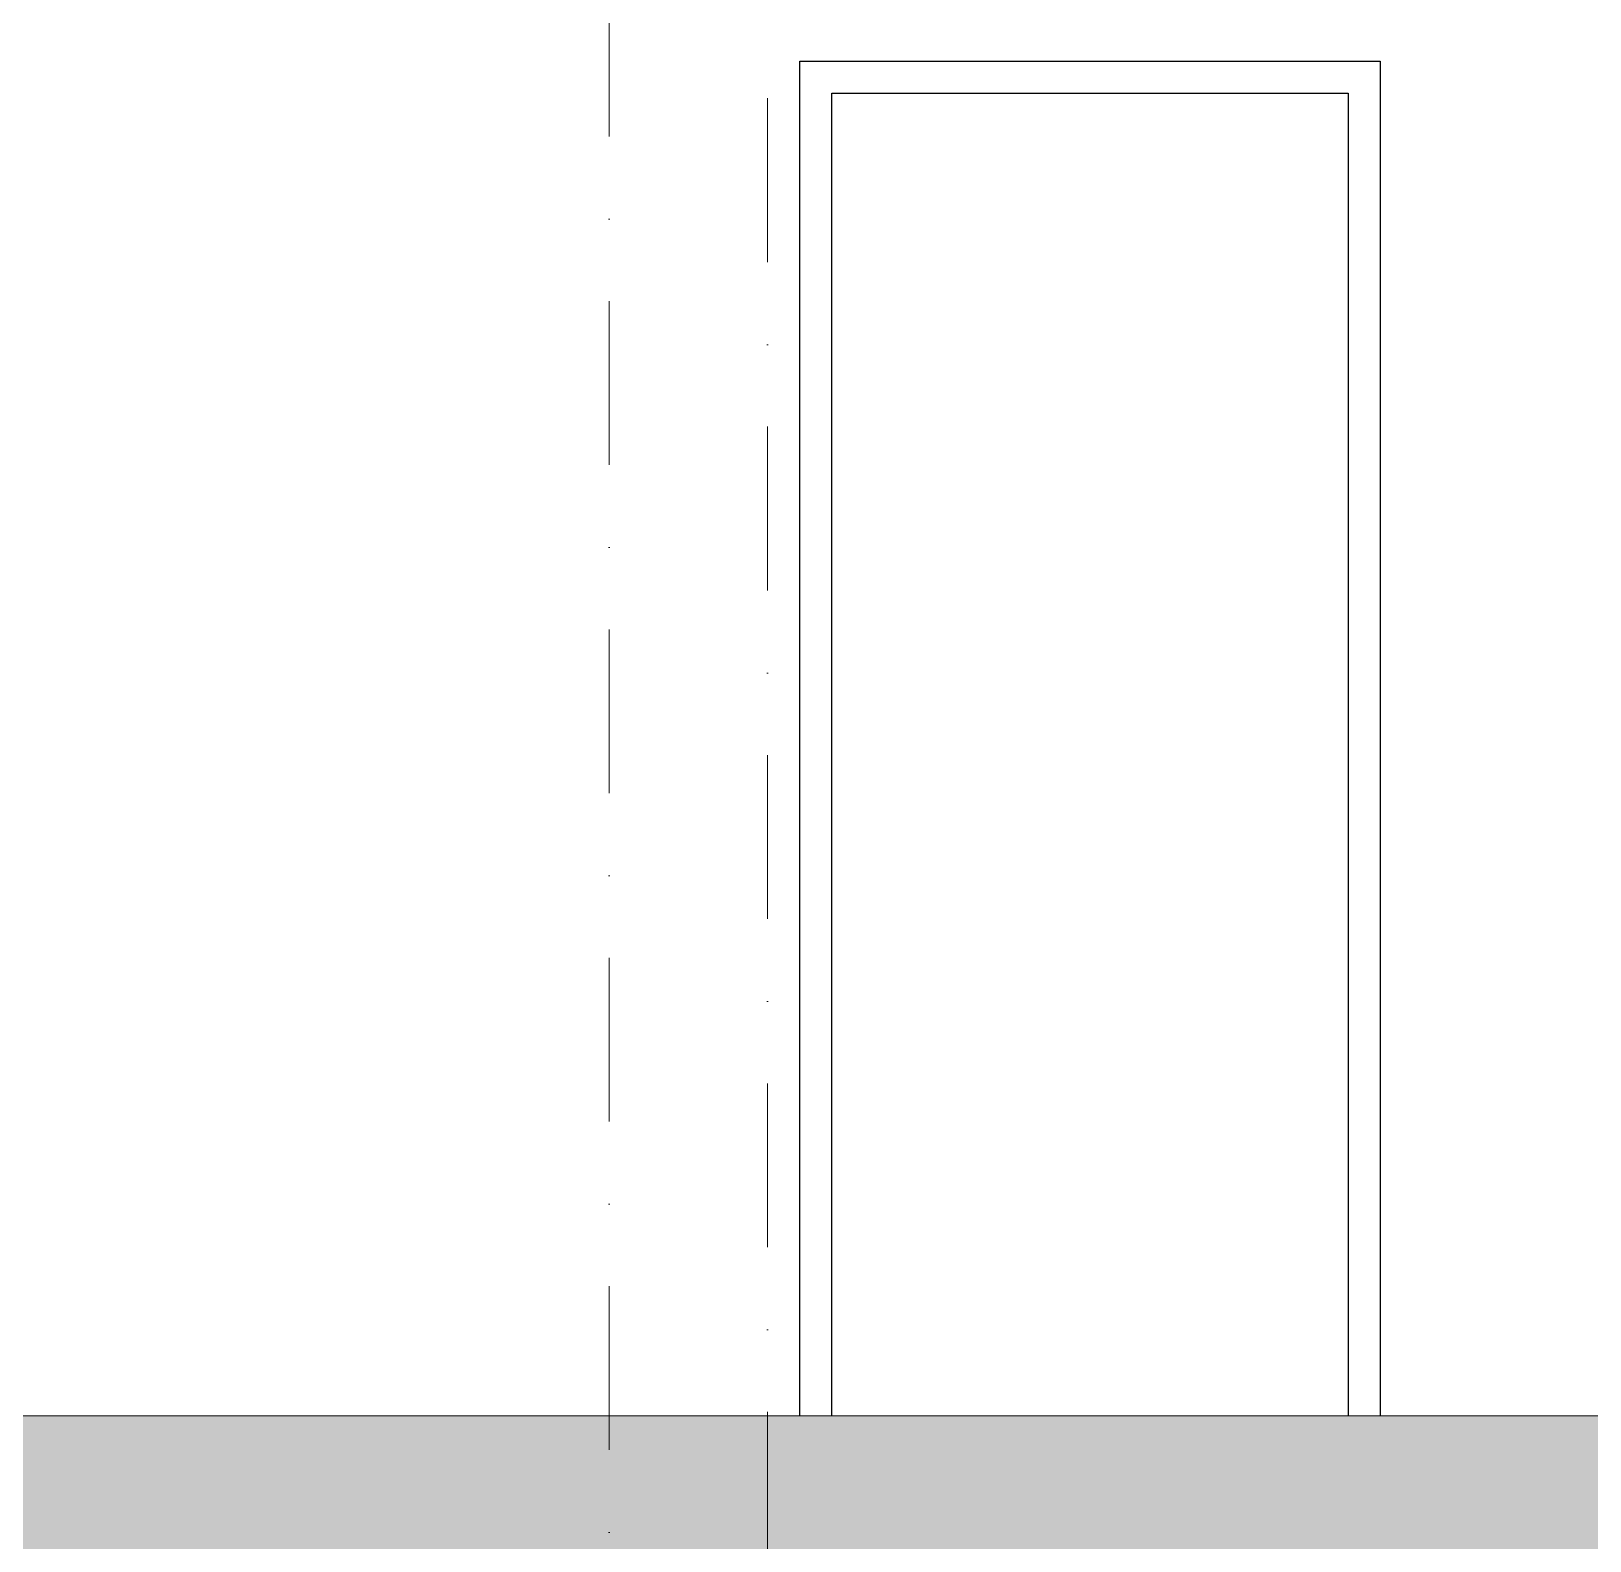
# Model space of a CAD drawing. Header units: millimetres. Extents: x -16104 to 67872, y -88009 to 12107.
# Drawn here: x 44955.4 to 45197, y -5947.9 to -5713.9 of the extents above; entities that cross this region are included whole.
import ezdxf

# ---------------------------------------------------------------- set-up
doc = ezdxf.new("R2010")
doc.units = ezdxf.units.MM
doc.linetypes.add('DASHDOTX2', pattern=[50.8, 25.4, -12.7, 0, -12.7])
doc.layers.get('0').update_dxf_attribs({"color": 241})
doc.layers.add('TARAMA', color=8, linetype='Continuous', lineweight=15)

msp = doc.modelspace()

# ---------------------------------------------------------------- hatches: boundary and pattern name
at = {"layer": 'TARAMA'}
h = msp.add_hatch(dxfattribs=at)
h.set_pattern_fill('JIS_STN_2.5,_O', color=256)
h.set_pattern_definition([(45, (11195.8239, -24013.2224), (-1.76776695, 1.76776695), []), (45, (11197.5889, -24013.2224), (-1.76776695, 1.76776695), [1.2, -0.5])])
h.paths.add_polyline_path([(44625.03, -5928.52), (44625.03, -5958.52), (45669.53, -5958.52), (45669.53, -5928.52)])
h.paths.add_polyline_path([(44673.53, -5965.59), (44673.53, -5921.45), (44718.53, -5921.45), (44718.53, -5965.59)], flags=9)
h.paths.add_polyline_path([(45563.34, -5965.59), (45563.34, -5921.45), (45608.34, -5921.45), (45608.34, -5965.59)], flags=9)
h.paths.add_polyline_path([(45563.31, -5993.09), (45563.31, -5948.95), (45608.31, -5948.95), (45608.31, -5993.09)], flags=9)
h.paths.add_polyline_path([(45513.03, -5965.59), (45513.03, -5921.45), (45558.03, -5921.45), (45558.03, -5965.59)], flags=9)

# ---------------------------------------------------------------- linework, layer by layer
for points in [[(45074.53, -5928.52), (45074.53, -5718.52), (45164.53, -5718.52), (45164.53, -5928.52)], [(45079.53, -5928.52), (45079.53, -5723.52), (45159.53, -5723.52), (45159.53, -5928.52)]]:
    msp.add_lwpolyline(points)
at = {"layer": 'TARAMA', "linetype": 'DASHDOTX2'}
for p, q in [((45069.53, -8091.09), (45069.53, -5197.4)), ((45045.02, -8122.52), (45045.02, -5228.83))]:
    msp.add_line(p, q, dxfattribs=at)
at = {"layer": 'TARAMA'}
msp.add_line((44625.03, -5928.52), (45669.53, -5928.52), dxfattribs=at)

doc.saveas('drawing.dxf')
